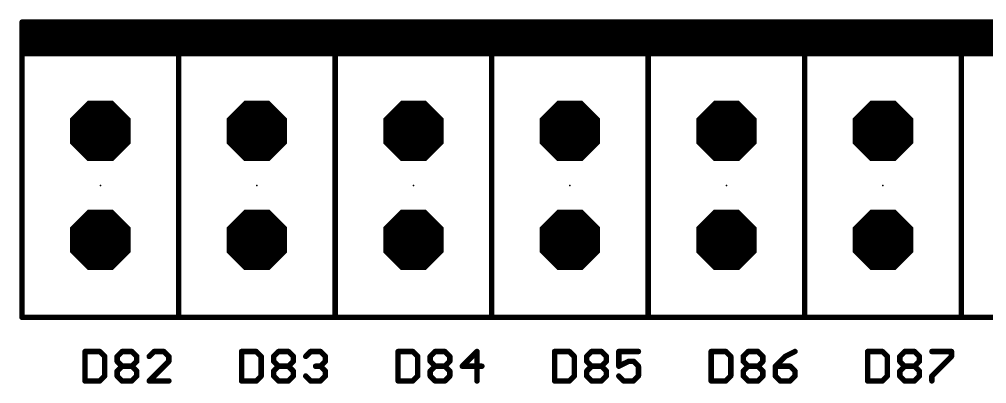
# Model space of a CAD drawing. Extents: x 0 to 426, y 0 to 160.
# Drawn here: x 175.66 to 198.22, y 64.38 to 72.87 of the extents above; entities that cross this region are included whole.
import ezdxf

# ---------------------------------------------------------------- set-up
doc = ezdxf.new("R2010")
doc.units = 0
doc.header["$MEASUREMENT"] = 0
doc.layers.get('0').update_dxf_attribs({"linetype": 'CONTINUOUS'})
for name, color, linetype in [('17', 82, 'CONTINUOUS'), ('21', 253, 'CONTINUOUS'), ('23', 7, 'CONTINUOUS'), ('25', 253, 'CONTINUOUS')]:
    doc.layers.add(name, color=color, linetype=linetype)

# ---------------------------------------------------------------- blocks, each defined once
blk = doc.blocks.new('OCTAGONP')
at = {"const_width": 0.5}
blk.add_lwpolyline([(-0.25, -0.1036), (-0.25, 0.1036), (-0.1036, 0.25), (0.1036, 0.25), (0.25, 0.1036), (0.25, -0.1036), (0.1036, -0.25), (-0.1036, -0.25), (-0.25, -0.1036), (-0.25, 0.1036)], dxfattribs=at)

msp = doc.modelspace()

# ---------------------------------------------------------------- linework, layer by layer
at = {"layer": '21', "const_width": 0.0635}
for points in [[(175.725, 72.8418, 1), (175.725, 72.7782)], [(175.725, 72.8418, 1), (175.725, 72.7782)], [(175.7567, 72.81, 1), (175.6933, 72.81)], [(179.375, 72.8418, 1), (179.375, 72.7782)], [(179.375, 72.8418, 1), (179.375, 72.7782)], [(179.4067, 72.81, 1), (179.3433, 72.81)], [(179.4067, 72.81, 1), (179.3433, 72.81)], [(179.375, 72.7782, 1), (179.375, 72.8418)], [(179.375, 72.7782, 1), (179.375, 72.8418)], [(183.025, 72.8418, 1), (183.025, 72.7782)], [(183.025, 72.8418, 1), (183.025, 72.7782)], [(183.0567, 72.81, 1), (182.9933, 72.81)], [(183.0567, 72.81, 1), (182.9933, 72.81)], [(183.025, 72.7782, 1), (183.025, 72.8418)], [(183.025, 72.7782, 1), (183.025, 72.8418)], [(186.675, 72.8418, 1), (186.675, 72.7782)], [(186.675, 72.8418, 1), (186.675, 72.7782)], [(186.7067, 72.81, 1), (186.6433, 72.81)], [(186.7067, 72.81, 1), (186.6433, 72.81)], [(186.675, 72.7782, 1), (186.675, 72.8418)], [(186.675, 72.7782, 1), (186.675, 72.8418)], [(190.325, 72.8418, 1), (190.325, 72.7782)], [(190.325, 72.8418, 1), (190.325, 72.7782)], [(190.3568, 72.81, 1), (190.2933, 72.81)], [(190.3568, 72.81, 1), (190.2933, 72.81)], [(190.325, 72.7782, 1), (190.325, 72.8418)], [(190.325, 72.7782, 1), (190.325, 72.8418)], [(193.975, 72.8418, 1), (193.975, 72.7782)], [(193.975, 72.8418, 1), (193.975, 72.7782)], [(194.0068, 72.81, 1), (193.9433, 72.81)], [(194.0068, 72.81, 1), (193.9433, 72.81)], [(193.975, 72.7782, 1), (193.975, 72.8418)], [(193.975, 72.7782, 1), (193.975, 72.8418)], [(197.625, 72.8418, 1), (197.625, 72.7782)], [(197.625, 72.8418, 1), (197.625, 72.7782)], [(197.6567, 72.81, 1), (197.5933, 72.81)], [(197.6567, 72.81, 1), (197.5933, 72.81)], [(197.625, 72.7782, 1), (197.625, 72.8418)], [(197.625, 72.7782, 1), (197.625, 72.8418)], [(175.725, 72.7148, 1), (175.725, 72.6513)], [(179.375, 72.7148, 1), (179.375, 72.6513)], [(179.375, 72.6513, 1), (179.375, 72.7148)], [(183.025, 72.7148, 1), (183.025, 72.6513)], [(183.025, 72.6513, 1), (183.025, 72.7148)], [(186.675, 72.7148, 1), (186.675, 72.6513)], [(186.675, 72.6513, 1), (186.675, 72.7148)], [(190.325, 72.7148, 1), (190.325, 72.6513)], [(190.325, 72.6513, 1), (190.325, 72.7148)], [(193.975, 72.7148, 1), (193.975, 72.6513)], [(193.975, 72.6513, 1), (193.975, 72.7148)], [(197.625, 72.7148, 1), (197.625, 72.6513)], [(197.625, 72.6513, 1), (197.625, 72.7148)], [(175.725, 72.4608, 1), (175.725, 72.3972)], [(175.725, 72.5877, 1), (175.725, 72.5242)], [(179.375, 72.4608, 1), (179.375, 72.3972)], [(179.375, 72.5877, 1), (179.375, 72.5242)], [(179.375, 72.5242, 1), (179.375, 72.5877)], [(179.375, 72.3972, 1), (179.375, 72.4608)], [(183.025, 72.5877, 1), (183.025, 72.5242)], [(183.025, 72.4608, 1), (183.025, 72.3972)], [(183.025, 72.5242, 1), (183.025, 72.5877)], [(183.025, 72.3972, 1), (183.025, 72.4608)], [(186.675, 72.5877, 1), (186.675, 72.5242)], [(186.675, 72.4608, 1), (186.675, 72.3972)], [(186.675, 72.5242, 1), (186.675, 72.5877)], [(186.675, 72.3972, 1), (186.675, 72.4608)], [(190.325, 72.4608, 1), (190.325, 72.3972)], [(190.325, 72.5877, 1), (190.325, 72.5242)], [(190.325, 72.5242, 1), (190.325, 72.5877)], [(190.325, 72.3972, 1), (190.325, 72.4608)], [(193.975, 72.4608, 1), (193.975, 72.3972)], [(193.975, 72.5877, 1), (193.975, 72.5242)], [(193.975, 72.5242, 1), (193.975, 72.5877)], [(193.975, 72.3972, 1), (193.975, 72.4608)], [(197.625, 72.4608, 1), (197.625, 72.3972)], [(197.625, 72.5877, 1), (197.625, 72.5242)], [(197.625, 72.5242, 1), (197.625, 72.5877)], [(197.625, 72.3972, 1), (197.625, 72.4608)], [(175.725, 72.3338, 1), (175.725, 72.2703)], [(175.725, 72.2067, 1), (175.725, 72.1432)], [(179.375, 72.3338, 1), (179.375, 72.2703)], [(179.375, 72.2067, 1), (179.375, 72.1432)], [(179.375, 72.2703, 1), (179.375, 72.3338)], [(179.375, 72.1432, 1), (179.375, 72.2067)], [(183.025, 72.3338, 1), (183.025, 72.2703)], [(183.025, 72.2067, 1), (183.025, 72.1432)], [(183.025, 72.2703, 1), (183.025, 72.3338)], [(183.025, 72.1432, 1), (183.025, 72.2067)], [(186.675, 72.3338, 1), (186.675, 72.2703)], [(186.675, 72.2067, 1), (186.675, 72.1432)], [(186.675, 72.2703, 1), (186.675, 72.3338)], [(186.675, 72.1432, 1), (186.675, 72.2067)], [(190.325, 72.3338, 1), (190.325, 72.2703)], [(190.325, 72.2067, 1), (190.325, 72.1432)], [(190.325, 72.2703, 1), (190.325, 72.3338)], [(190.325, 72.1432, 1), (190.325, 72.2067)], [(193.975, 72.3338, 1), (193.975, 72.2703)], [(193.975, 72.2067, 1), (193.975, 72.1432)], [(193.975, 72.2703, 1), (193.975, 72.3338)], [(193.975, 72.1432, 1), (193.975, 72.2067)], [(197.625, 72.3338, 1), (197.625, 72.2703)], [(197.625, 72.2067, 1), (197.625, 72.1432)], [(197.625, 72.2703, 1), (197.625, 72.3338)], [(197.625, 72.1432, 1), (197.625, 72.2067)], [(175.725, 72.1068, 1), (175.725, 72.0433)], [(175.725, 72.1068, 1), (175.725, 72.0433)], [(175.7567, 72.075, 1), (175.6933, 72.075)], [(175.6933, 72.075, 1), (175.7567, 72.075)], [(179.375, 72.1068, 1), (179.375, 72.0433)], [(179.375, 72.1068, 1), (179.375, 72.0433)], [(179.4067, 72.075, 1), (179.3433, 72.075)], [(179.4067, 72.075, 1), (179.3433, 72.075)], [(179.3433, 72.075, 1), (179.4067, 72.075)], [(179.3433, 72.075, 1), (179.4067, 72.075)], [(179.375, 72.0433, 1), (179.375, 72.1068)], [(179.375, 72.0433, 1), (179.375, 72.1068)], [(183.025, 72.1068, 1), (183.025, 72.0433)], [(183.025, 72.1068, 1), (183.025, 72.0433)], [(183.0567, 72.075, 1), (182.9933, 72.075)], [(183.0567, 72.075, 1), (182.9933, 72.075)], [(182.9933, 72.075, 1), (183.0567, 72.075)], [(182.9933, 72.075, 1), (183.0567, 72.075)], [(183.025, 72.0433, 1), (183.025, 72.1068)], [(183.025, 72.0433, 1), (183.025, 72.1068)], [(186.675, 72.1068, 1), (186.675, 72.0433)], [(186.675, 72.1068, 1), (186.675, 72.0433)], [(186.7067, 72.075, 1), (186.6433, 72.075)], [(186.7067, 72.075, 1), (186.6433, 72.075)], [(186.6433, 72.075, 1), (186.7067, 72.075)], [(186.6433, 72.075, 1), (186.7067, 72.075)], [(186.675, 72.0433, 1), (186.675, 72.1068)], [(186.675, 72.0433, 1), (186.675, 72.1068)], [(190.325, 72.1068, 1), (190.325, 72.0433)], [(190.325, 72.1068, 1), (190.325, 72.0433)], [(190.3568, 72.075, 1), (190.2933, 72.075)], [(190.3568, 72.075, 1), (190.2933, 72.075)], [(190.2933, 72.075, 1), (190.3568, 72.075)], [(190.2933, 72.075, 1), (190.3568, 72.075)], [(190.325, 72.0433, 1), (190.325, 72.1068)], [(190.325, 72.0433, 1), (190.325, 72.1068)], [(193.975, 72.1068, 1), (193.975, 72.0433)], [(193.975, 72.1068, 1), (193.975, 72.0433)], [(194.0068, 72.075, 1), (193.9433, 72.075)], [(194.0068, 72.075, 1), (193.9433, 72.075)], [(193.9433, 72.075, 1), (194.0068, 72.075)], [(193.9433, 72.075, 1), (194.0068, 72.075)], [(193.975, 72.0433, 1), (193.975, 72.1068)], [(193.975, 72.0433, 1), (193.975, 72.1068)], [(197.625, 72.1068, 1), (197.625, 72.0433)], [(197.625, 72.1068, 1), (197.625, 72.0433)], [(197.6567, 72.075, 1), (197.5933, 72.075)], [(197.6567, 72.075, 1), (197.5933, 72.075)], [(197.5933, 72.075, 1), (197.6567, 72.075)], [(197.5933, 72.075, 1), (197.6567, 72.075)], [(197.625, 72.0433, 1), (197.625, 72.1068)], [(197.625, 72.0433, 1), (197.625, 72.1068)], [(175.725, 65.9567, 1), (175.725, 65.8932)], [(175.6933, 65.925, 1), (175.7567, 65.925)], [(179.375, 65.9567, 1), (179.375, 65.8932)], [(179.3433, 65.925, 1), (179.4067, 65.925)], [(179.3433, 65.925, 1), (179.4067, 65.925)], [(179.375, 65.8932, 1), (179.375, 65.9567)], [(183.025, 65.9567, 1), (183.025, 65.8932)], [(182.9933, 65.925, 1), (183.0567, 65.925)], [(182.9933, 65.925, 1), (183.0567, 65.925)], [(183.025, 65.8932, 1), (183.025, 65.9567)], [(186.675, 65.9567, 1), (186.675, 65.8932)], [(186.6433, 65.925, 1), (186.7067, 65.925)], [(186.6433, 65.925, 1), (186.7067, 65.925)], [(186.675, 65.8932, 1), (186.675, 65.9567)], [(190.325, 65.9567, 1), (190.325, 65.8932)], [(190.2933, 65.925, 1), (190.3568, 65.925)], [(190.2933, 65.925, 1), (190.3568, 65.925)], [(190.325, 65.8932, 1), (190.325, 65.9567)], [(193.975, 65.9567, 1), (193.975, 65.8932)], [(193.9433, 65.925, 1), (194.0068, 65.925)], [(193.9433, 65.925, 1), (194.0068, 65.925)], [(193.975, 65.8932, 1), (193.975, 65.9567)], [(197.625, 65.9567, 1), (197.625, 65.8932)], [(197.5933, 65.925, 1), (197.6567, 65.925)], [(197.5933, 65.925, 1), (197.6567, 65.925)], [(197.625, 65.8932, 1), (197.625, 65.9567)]]:
    msp.add_lwpolyline(points, format="xyb", dxfattribs=at)
at = {"layer": '21', "const_width": 0.127}
for points in [[(179.375, 72.81), (175.725, 72.81)], [(175.725, 72.81), (175.725, 72.075)], [(179.375, 72.81), (175.725, 72.81)], [(179.375, 72.075), (179.375, 72.81)], [(183.025, 72.81), (179.375, 72.81)], [(179.375, 72.81), (179.375, 72.075)], [(183.025, 72.81), (179.375, 72.81)], [(183.025, 72.075), (183.025, 72.81)], [(186.675, 72.81), (183.025, 72.81)], [(183.025, 72.81), (183.025, 72.075)], [(186.675, 72.81), (183.025, 72.81)], [(186.675, 72.075), (186.675, 72.81)], [(190.325, 72.81), (186.675, 72.81)], [(186.675, 72.81), (186.675, 72.075)], [(190.325, 72.81), (186.675, 72.81)], [(190.325, 72.075), (190.325, 72.81)], [(193.975, 72.81), (190.325, 72.81)], [(190.325, 72.81), (190.325, 72.075)], [(193.975, 72.81), (190.325, 72.81)], [(193.975, 72.075), (193.975, 72.81)], [(197.625, 72.81), (193.975, 72.81)], [(193.975, 72.81), (193.975, 72.075)], [(197.625, 72.81), (193.975, 72.81)], [(197.625, 72.075), (197.625, 72.81)], [(201.275, 72.81), (197.625, 72.81)], [(197.625, 72.81), (197.625, 72.075)], [(201.275, 72.81), (197.625, 72.81)], [(179.375, 72.683), (175.725, 72.683)], [(183.025, 72.683), (179.375, 72.683)], [(186.675, 72.683), (183.025, 72.683)], [(190.325, 72.683), (186.675, 72.683)], [(193.975, 72.683), (190.325, 72.683)], [(197.625, 72.683), (193.975, 72.683)], [(201.275, 72.683), (197.625, 72.683)], [(179.375, 72.556), (175.725, 72.556)], [(179.375, 72.429), (175.725, 72.429)], [(183.025, 72.556), (179.375, 72.556)], [(183.025, 72.429), (179.375, 72.429)], [(186.675, 72.556), (183.025, 72.556)], [(186.675, 72.429), (183.025, 72.429)], [(190.325, 72.556), (186.675, 72.556)], [(190.325, 72.429), (186.675, 72.429)], [(193.975, 72.556), (190.325, 72.556)], [(193.975, 72.429), (190.325, 72.429)], [(197.625, 72.556), (193.975, 72.556)], [(197.625, 72.429), (193.975, 72.429)], [(201.275, 72.556), (197.625, 72.556)], [(201.275, 72.429), (197.625, 72.429)], [(179.375, 72.302), (175.725, 72.302)], [(179.375, 72.175), (175.725, 72.175)], [(183.025, 72.302), (179.375, 72.302)], [(183.025, 72.175), (179.375, 72.175)], [(186.675, 72.302), (183.025, 72.302)], [(186.675, 72.175), (183.025, 72.175)], [(190.325, 72.302), (186.675, 72.302)], [(190.325, 72.175), (186.675, 72.175)], [(193.975, 72.302), (190.325, 72.302)], [(193.975, 72.175), (190.325, 72.175)], [(197.625, 72.302), (193.975, 72.302)], [(197.625, 72.175), (193.975, 72.175)], [(201.275, 72.302), (197.625, 72.302)], [(201.275, 72.175), (197.625, 72.175)], [(175.725, 72.075), (179.375, 72.075)], [(175.725, 65.925), (175.725, 72.075)], [(175.725, 72.075), (179.375, 72.075)], [(179.375, 72.075), (179.375, 65.925)], [(179.375, 72.075), (183.025, 72.075)], [(179.375, 65.925), (179.375, 72.075)], [(179.375, 72.075), (183.025, 72.075)], [(183.025, 72.075), (183.025, 65.925)], [(183.025, 72.075), (186.675, 72.075)], [(183.025, 65.925), (183.025, 72.075)], [(183.025, 72.075), (186.675, 72.075)], [(186.675, 72.075), (186.675, 65.925)], [(186.675, 72.075), (190.325, 72.075)], [(186.675, 65.925), (186.675, 72.075)], [(186.675, 72.075), (190.325, 72.075)], [(190.325, 72.075), (190.325, 65.925)], [(190.325, 72.075), (193.975, 72.075)], [(190.325, 65.925), (190.325, 72.075)], [(190.325, 72.075), (193.975, 72.075)], [(193.975, 72.075), (193.975, 65.925)], [(193.975, 72.075), (197.625, 72.075)], [(193.975, 65.925), (193.975, 72.075)], [(193.975, 72.075), (197.625, 72.075)], [(197.625, 72.075), (197.625, 65.925)], [(197.625, 72.075), (201.275, 72.075)], [(197.625, 65.925), (197.625, 72.075)], [(197.625, 72.075), (201.275, 72.075)], [(179.375, 65.925), (175.725, 65.925)], [(183.025, 65.925), (179.375, 65.925)], [(186.675, 65.925), (183.025, 65.925)], [(190.325, 65.925), (186.675, 65.925)], [(193.975, 65.925), (190.325, 65.925)], [(197.625, 65.925), (193.975, 65.925)], [(201.275, 65.925), (197.625, 65.925)]]:
    msp.add_lwpolyline(points, dxfattribs=at)
at = {"layer": '23'}
for p in [(177.55, 69), (181.2, 69), (184.85, 69), (188.5, 69), (192.15, 69), (195.8, 69)]:
    msp.add_point(p, dxfattribs=at)
at = {"layer": '25', "const_width": 0.127}
for points in [[(177.1933, 65.1271), (177.1933, 64.4407)], [(177.5364, 65.1271), (177.1933, 65.1271)], [(177.6508, 65.0127), (177.5364, 65.1271)], [(177.9417, 65.0127), (178.0561, 65.1271)], [(178.0561, 65.1271), (178.2849, 65.1271)], [(178.2849, 65.1271), (178.3993, 65.0127)], [(178.8045, 65.1271), (178.6901, 65.0127)], [(179.0333, 65.1271), (178.8045, 65.1271)], [(179.1477, 65.0127), (179.0333, 65.1271)], [(180.8433, 65.1271), (180.8433, 64.4407)], [(181.1864, 65.1271), (180.8433, 65.1271)], [(181.3008, 65.0127), (181.1864, 65.1271)], [(181.5917, 65.0127), (181.7061, 65.1271)], [(181.7061, 65.1271), (181.9349, 65.1271)], [(181.9349, 65.1271), (182.0493, 65.0127)], [(182.3401, 65.0127), (182.4545, 65.1271)], [(182.4545, 65.1271), (182.6833, 65.1271)], [(182.6833, 65.1271), (182.7977, 65.0127)], [(184.4933, 65.1271), (184.4933, 64.4407)], [(184.8364, 65.1271), (184.4933, 65.1271)], [(184.9508, 65.0127), (184.8364, 65.1271)], [(185.2417, 65.0127), (185.3561, 65.1271)], [(185.3561, 65.1271), (185.5849, 65.1271)], [(185.5849, 65.1271), (185.6993, 65.0127)], [(186.3333, 65.1271), (185.9901, 64.7839)], [(186.3333, 64.4407), (186.3333, 65.1271)], [(188.1433, 65.1271), (188.1433, 64.4407)], [(188.4864, 65.1271), (188.1433, 65.1271)], [(188.6008, 65.0127), (188.4864, 65.1271)], [(188.8917, 65.0127), (189.0061, 65.1271)], [(189.0061, 65.1271), (189.2349, 65.1271)], [(189.2349, 65.1271), (189.3493, 65.0127)], [(190.0977, 65.1271), (189.6401, 65.1271)], [(189.6401, 65.1271), (189.6401, 64.7839)], [(191.7933, 65.1271), (191.7933, 64.4407)], [(192.1364, 65.1271), (191.7933, 65.1271)], [(192.2508, 65.0127), (192.1364, 65.1271)], [(192.5417, 65.0127), (192.6561, 65.1271)], [(192.6561, 65.1271), (192.8849, 65.1271)], [(192.8849, 65.1271), (192.9993, 65.0127)], [(193.7477, 65.1271), (193.5189, 65.0127)], [(195.4433, 65.1271), (195.4433, 64.4407)], [(195.7864, 65.1271), (195.4433, 65.1271)], [(195.9008, 65.0127), (195.7864, 65.1271)], [(196.1917, 65.0127), (196.3061, 65.1271)], [(196.3061, 65.1271), (196.5349, 65.1271)], [(196.5349, 65.1271), (196.6493, 65.0127)], [(196.9401, 65.1271), (197.3977, 65.1271)], [(197.3977, 65.1271), (197.3977, 65.0127)], [(177.6508, 64.5551), (177.6508, 65.0127)], [(177.9417, 64.8983), (177.9417, 65.0127)], [(178.0561, 64.7839), (177.9417, 64.8983)], [(178.3993, 64.8983), (178.2849, 64.7839)], [(178.3993, 65.0127), (178.3993, 64.8983)], [(178.6901, 64.4407), (179.1477, 64.8983)], [(179.1477, 64.8983), (179.1477, 65.0127)], [(181.3008, 64.5551), (181.3008, 65.0127)], [(181.5917, 64.8983), (181.5917, 65.0127)], [(181.7061, 64.7839), (181.5917, 64.8983)], [(182.0493, 64.8983), (181.9349, 64.7839)], [(182.0493, 65.0127), (182.0493, 64.8983)], [(182.7977, 64.8983), (182.6833, 64.7839)], [(182.7977, 65.0127), (182.7977, 64.8983)], [(184.9508, 64.5551), (184.9508, 65.0127)], [(185.2417, 64.8983), (185.2417, 65.0127)], [(185.3561, 64.7839), (185.2417, 64.8983)], [(185.6993, 64.8983), (185.5849, 64.7839)], [(185.6993, 65.0127), (185.6993, 64.8983)], [(188.6008, 64.5551), (188.6008, 65.0127)], [(188.8917, 64.8983), (188.8917, 65.0127)], [(189.0061, 64.7839), (188.8917, 64.8983)], [(189.3493, 64.8983), (189.2349, 64.7839)], [(189.3493, 65.0127), (189.3493, 64.8983)], [(189.6401, 64.7839), (189.8689, 64.8983)], [(189.8689, 64.8983), (189.9833, 64.8983)], [(189.9833, 64.8983), (190.0977, 64.7839)], [(192.2508, 64.5551), (192.2508, 65.0127)], [(192.5417, 64.8983), (192.5417, 65.0127)], [(192.6561, 64.7839), (192.5417, 64.8983)], [(192.9993, 64.8983), (192.8849, 64.7839)], [(192.9993, 65.0127), (192.9993, 64.8983)], [(193.5189, 65.0127), (193.2901, 64.7839)], [(195.9008, 64.5551), (195.9008, 65.0127)], [(196.1917, 64.8983), (196.1917, 65.0127)], [(196.3061, 64.7839), (196.1917, 64.8983)], [(196.6493, 64.8983), (196.5349, 64.7839)], [(196.6493, 65.0127), (196.6493, 64.8983)], [(197.3977, 65.0127), (196.9401, 64.5551)], [(177.9417, 64.6695), (178.0561, 64.7839)], [(178.0561, 64.7839), (178.2849, 64.7839)], [(178.2849, 64.7839), (178.3993, 64.6695)], [(181.5917, 64.6695), (181.7061, 64.7839)], [(181.7061, 64.7839), (181.9349, 64.7839)], [(181.9349, 64.7839), (182.0493, 64.6695)], [(182.6833, 64.7839), (182.5689, 64.7839)], [(182.6833, 64.7839), (182.7977, 64.6695)], [(185.2417, 64.6695), (185.3561, 64.7839)], [(185.3561, 64.7839), (185.5849, 64.7839)], [(185.5849, 64.7839), (185.6993, 64.6695)], [(185.9901, 64.7839), (186.4477, 64.7839)], [(188.8917, 64.6695), (189.0061, 64.7839)], [(189.0061, 64.7839), (189.2349, 64.7839)], [(189.2349, 64.7839), (189.3493, 64.6695)], [(190.0977, 64.7839), (190.0977, 64.5551)], [(192.5417, 64.6695), (192.6561, 64.7839)], [(192.6561, 64.7839), (192.8849, 64.7839)], [(192.8849, 64.7839), (192.9993, 64.6695)], [(193.2901, 64.7839), (193.2901, 64.5551)], [(193.6333, 64.7839), (193.2901, 64.7839)], [(193.7477, 64.6695), (193.6333, 64.7839)], [(196.1917, 64.6695), (196.3061, 64.7839)], [(196.3061, 64.7839), (196.5349, 64.7839)], [(196.5349, 64.7839), (196.6493, 64.6695)], [(177.5364, 64.4407), (177.6508, 64.5551)], [(177.9417, 64.5551), (177.9417, 64.6695)], [(178.0561, 64.4407), (177.9417, 64.5551)], [(178.3993, 64.5551), (178.2849, 64.4407)], [(178.3993, 64.6695), (178.3993, 64.5551)], [(181.1864, 64.4407), (181.3008, 64.5551)], [(181.5917, 64.5551), (181.5917, 64.6695)], [(181.7061, 64.4407), (181.5917, 64.5551)], [(182.0493, 64.5551), (181.9349, 64.4407)], [(182.0493, 64.6695), (182.0493, 64.5551)], [(182.4545, 64.4407), (182.3401, 64.5551)], [(182.7977, 64.5551), (182.6833, 64.4407)], [(182.7977, 64.6695), (182.7977, 64.5551)], [(184.8364, 64.4407), (184.9508, 64.5551)], [(185.2417, 64.5551), (185.2417, 64.6695)], [(185.3561, 64.4407), (185.2417, 64.5551)], [(185.6993, 64.5551), (185.5849, 64.4407)], [(185.6993, 64.6695), (185.6993, 64.5551)], [(188.4864, 64.4407), (188.6008, 64.5551)], [(188.8917, 64.5551), (188.8917, 64.6695)], [(189.0061, 64.4407), (188.8917, 64.5551)], [(189.3493, 64.5551), (189.2349, 64.4407)], [(189.3493, 64.6695), (189.3493, 64.5551)], [(189.7545, 64.4407), (189.6401, 64.5551)], [(190.0977, 64.5551), (189.9833, 64.4407)], [(192.1364, 64.4407), (192.2508, 64.5551)], [(192.5417, 64.5551), (192.5417, 64.6695)], [(192.6561, 64.4407), (192.5417, 64.5551)], [(192.9993, 64.5551), (192.8849, 64.4407)], [(192.9993, 64.6695), (192.9993, 64.5551)], [(193.2901, 64.5551), (193.4045, 64.4407)], [(193.6333, 64.4407), (193.7477, 64.5551)], [(193.7477, 64.5551), (193.7477, 64.6695)], [(195.7864, 64.4407), (195.9008, 64.5551)], [(196.1917, 64.5551), (196.1917, 64.6695)], [(196.3061, 64.4407), (196.1917, 64.5551)], [(196.6493, 64.5551), (196.5349, 64.4407)], [(196.6493, 64.6695), (196.6493, 64.5551)], [(196.9401, 64.5551), (196.9401, 64.4407)], [(177.1933, 64.4407), (177.5364, 64.4407)], [(178.2849, 64.4407), (178.0561, 64.4407)], [(179.1477, 64.4407), (178.6901, 64.4407)], [(180.8433, 64.4407), (181.1864, 64.4407)], [(181.9349, 64.4407), (181.7061, 64.4407)], [(182.6833, 64.4407), (182.4545, 64.4407)], [(184.4933, 64.4407), (184.8364, 64.4407)], [(185.5849, 64.4407), (185.3561, 64.4407)], [(188.1433, 64.4407), (188.4864, 64.4407)], [(189.2349, 64.4407), (189.0061, 64.4407)], [(189.9833, 64.4407), (189.7545, 64.4407)], [(191.7933, 64.4407), (192.1364, 64.4407)], [(192.8849, 64.4407), (192.6561, 64.4407)], [(193.4045, 64.4407), (193.6333, 64.4407)], [(195.4433, 64.4407), (195.7864, 64.4407)], [(196.5349, 64.4407), (196.3061, 64.4407)]]:
    msp.add_lwpolyline(points, dxfattribs=at)
at = {"layer": '25', "const_width": 0.0635}
for points in [[(177.225, 65.1271, 1), (177.1615, 65.1271)], [(177.1933, 65.1588, 1), (177.1933, 65.0953)], [(177.5589, 65.1495, 1), (177.514, 65.1046)], [(177.5364, 65.0953, 1), (177.5364, 65.1588)], [(178.0561, 65.1588, 1), (178.0561, 65.0953)], [(178.0785, 65.1046, 1), (178.0336, 65.1495)], [(178.3073, 65.1495, 1), (178.2624, 65.1046)], [(178.2849, 65.0953, 1), (178.2849, 65.1588)], [(178.8045, 65.1588, 1), (178.8045, 65.0953)], [(178.8269, 65.1046, 1), (178.782, 65.1495)], [(179.0557, 65.1495, 1), (179.0108, 65.1046)], [(179.0333, 65.0953, 1), (179.0333, 65.1588)], [(180.875, 65.1271, 1), (180.8115, 65.1271)], [(180.8433, 65.1588, 1), (180.8433, 65.0953)], [(181.2089, 65.1495, 1), (181.164, 65.1046)], [(181.1864, 65.0953, 1), (181.1864, 65.1588)], [(181.7061, 65.1588, 1), (181.7061, 65.0953)], [(181.7285, 65.1046, 1), (181.6836, 65.1495)], [(181.9573, 65.1495, 1), (181.9124, 65.1046)], [(181.9349, 65.0953, 1), (181.9349, 65.1588)], [(182.4545, 65.1588, 1), (182.4545, 65.0953)], [(182.4769, 65.1046, 1), (182.432, 65.1495)], [(182.7057, 65.1495, 1), (182.6608, 65.1046)], [(182.6833, 65.0953, 1), (182.6833, 65.1588)], [(184.525, 65.1271, 1), (184.4615, 65.1271)], [(184.4933, 65.1588, 1), (184.4933, 65.0953)], [(184.8589, 65.1495, 1), (184.814, 65.1046)], [(184.8364, 65.0953, 1), (184.8364, 65.1588)], [(185.3561, 65.1588, 1), (185.3561, 65.0953)], [(185.3785, 65.1046, 1), (185.3336, 65.1495)], [(185.6073, 65.1495, 1), (185.5624, 65.1046)], [(185.5849, 65.0953, 1), (185.5849, 65.1588)], [(186.365, 65.1271, 1), (186.3015, 65.1271)], [(186.3557, 65.1046, 1), (186.3108, 65.1495)], [(188.175, 65.1271, 1), (188.1115, 65.1271)], [(188.1433, 65.1588, 1), (188.1433, 65.0953)], [(188.5089, 65.1495, 1), (188.464, 65.1046)], [(188.4864, 65.0953, 1), (188.4864, 65.1588)], [(189.0061, 65.1588, 1), (189.0061, 65.0953)], [(189.0285, 65.1046, 1), (188.9836, 65.1495)], [(189.2573, 65.1495, 1), (189.2124, 65.1046)], [(189.2349, 65.0953, 1), (189.2349, 65.1588)], [(189.6401, 65.1588, 1), (189.6401, 65.0953)], [(189.6718, 65.1271, 1), (189.6083, 65.1271)], [(190.0977, 65.0953, 1), (190.0977, 65.1588)], [(191.825, 65.1271, 1), (191.7615, 65.1271)], [(191.7933, 65.1588, 1), (191.7933, 65.0953)], [(192.1589, 65.1495, 1), (192.114, 65.1046)], [(192.1364, 65.0953, 1), (192.1364, 65.1588)], [(192.6561, 65.1588, 1), (192.6561, 65.0953)], [(192.6785, 65.1046, 1), (192.6336, 65.1495)], [(192.9073, 65.1495, 1), (192.8624, 65.1046)], [(192.8849, 65.0953, 1), (192.8849, 65.1588)], [(193.7619, 65.0987, 1), (193.7335, 65.1555)], [(195.475, 65.1271, 1), (195.4115, 65.1271)], [(195.4433, 65.1588, 1), (195.4433, 65.0953)], [(195.8089, 65.1495, 1), (195.764, 65.1046)], [(195.7864, 65.0953, 1), (195.7864, 65.1588)], [(196.3061, 65.1588, 1), (196.3061, 65.0953)], [(196.3285, 65.1046, 1), (196.2836, 65.1495)], [(196.5573, 65.1495, 1), (196.5124, 65.1046)], [(196.5349, 65.0953, 1), (196.5349, 65.1588)], [(196.9401, 65.1588, 1), (196.9401, 65.0953)], [(197.4294, 65.1271, 1), (197.3659, 65.1271)], [(197.3977, 65.0953, 1), (197.3977, 65.1588)], [(177.6826, 65.0127, 1), (177.6191, 65.0127)], [(177.6284, 64.9902, 1), (177.6733, 65.0351)], [(177.9734, 65.0127, 1), (177.9099, 65.0127)], [(177.9192, 65.0351, 1), (177.9641, 64.9902)], [(177.9641, 64.9207, 1), (177.9192, 64.8758)], [(178.431, 65.0127, 1), (178.3675, 65.0127)], [(178.3768, 64.9902, 1), (178.4217, 65.0351)], [(178.4217, 64.8758, 1), (178.3768, 64.9207)], [(178.6676, 65.0351, 1), (178.7125, 64.9902)], [(179.1794, 65.0127, 1), (179.1159, 65.0127)], [(179.1252, 64.9902, 1), (179.1701, 65.0351)], [(179.1701, 64.8758, 1), (179.1252, 64.9207)], [(181.3326, 65.0127, 1), (181.2691, 65.0127)], [(181.2784, 64.9902, 1), (181.3233, 65.0351)], [(181.6234, 65.0127, 1), (181.5599, 65.0127)], [(181.5692, 65.0351, 1), (181.6141, 64.9902)], [(181.6141, 64.9207, 1), (181.5692, 64.8758)], [(182.081, 65.0127, 1), (182.0175, 65.0127)], [(182.0268, 64.9902, 1), (182.0717, 65.0351)], [(182.0717, 64.8758, 1), (182.0268, 64.9207)], [(182.3176, 65.0351, 1), (182.3625, 64.9902)], [(182.8294, 65.0127, 1), (182.7659, 65.0127)], [(182.7752, 64.9902, 1), (182.8201, 65.0351)], [(182.8201, 64.8758, 1), (182.7752, 64.9207)], [(184.9826, 65.0127, 1), (184.9191, 65.0127)], [(184.9284, 64.9902, 1), (184.9733, 65.0351)], [(185.2734, 65.0127, 1), (185.2099, 65.0127)], [(185.2192, 65.0351, 1), (185.2641, 64.9902)], [(185.2641, 64.9207, 1), (185.2192, 64.8758)], [(185.731, 65.0127, 1), (185.6675, 65.0127)], [(185.6768, 64.9902, 1), (185.7217, 65.0351)], [(185.7217, 64.8758, 1), (185.6768, 64.9207)], [(188.6326, 65.0127, 1), (188.5691, 65.0127)], [(188.5784, 64.9902, 1), (188.6233, 65.0351)], [(188.9234, 65.0127, 1), (188.8599, 65.0127)], [(188.8692, 65.0351, 1), (188.9141, 64.9902)], [(188.9141, 64.9207, 1), (188.8692, 64.8758)], [(189.381, 65.0127, 1), (189.3175, 65.0127)], [(189.3268, 64.9902, 1), (189.3717, 65.0351)], [(189.3717, 64.8758, 1), (189.3268, 64.9207)], [(189.8689, 64.93, 1), (189.8689, 64.8665)], [(189.8831, 64.8699, 1), (189.8547, 64.9267)], [(190.0057, 64.9207, 1), (189.9608, 64.8758)], [(189.9833, 64.8665, 1), (189.9833, 64.93)], [(192.2826, 65.0127, 1), (192.2191, 65.0127)], [(192.2284, 64.9902, 1), (192.2733, 65.0351)], [(192.5734, 65.0127, 1), (192.5099, 65.0127)], [(192.5192, 65.0351, 1), (192.5641, 64.9902)], [(192.5641, 64.9207, 1), (192.5192, 64.8758)], [(193.031, 65.0127, 1), (192.9675, 65.0127)], [(192.9768, 64.9902, 1), (193.0217, 65.0351)], [(193.0217, 64.8758, 1), (192.9768, 64.9207)], [(193.5047, 65.0411, 1), (193.5331, 64.9843)], [(193.5413, 64.9902, 1), (193.4964, 65.0351)], [(195.9326, 65.0127, 1), (195.8691, 65.0127)], [(195.8784, 64.9902, 1), (195.9233, 65.0351)], [(196.2234, 65.0127, 1), (196.1599, 65.0127)], [(196.1692, 65.0351, 1), (196.2141, 64.9902)], [(196.2141, 64.9207, 1), (196.1692, 64.8758)], [(196.681, 65.0127, 1), (196.6175, 65.0127)], [(196.6268, 64.9902, 1), (196.6717, 65.0351)], [(196.6717, 64.8758, 1), (196.6268, 64.9207)], [(197.3659, 65.0127, 1), (197.4294, 65.0127)], [(197.4201, 64.9902, 1), (197.3752, 65.0351)], [(177.9099, 64.8983, 1), (177.9734, 64.8983)], [(178.0561, 64.8156, 1), (178.0561, 64.7521)], [(178.0785, 64.7614, 1), (178.0336, 64.8063)], [(178.0336, 64.7614, 1), (178.0785, 64.8063)], [(178.3073, 64.8063, 1), (178.2624, 64.7614)], [(178.2624, 64.8063, 1), (178.3073, 64.7614)], [(178.2849, 64.7521, 1), (178.2849, 64.8156)], [(178.3675, 64.8983, 1), (178.431, 64.8983)], [(179.1159, 64.8983, 1), (179.1794, 64.8983)], [(181.5599, 64.8983, 1), (181.6234, 64.8983)], [(181.7061, 64.8156, 1), (181.7061, 64.7521)], [(181.7285, 64.7614, 1), (181.6836, 64.8063)], [(181.6836, 64.7614, 1), (181.7285, 64.8063)], [(181.9573, 64.8063, 1), (181.9124, 64.7614)], [(181.9124, 64.8063, 1), (181.9573, 64.7614)], [(181.9349, 64.7521, 1), (181.9349, 64.8156)], [(182.0175, 64.8983, 1), (182.081, 64.8983)], [(182.5689, 64.8156, 1), (182.5689, 64.7521)], [(182.7057, 64.8063, 1), (182.6608, 64.7614)], [(182.6608, 64.8063, 1), (182.7057, 64.7614)], [(182.6833, 64.7521, 1), (182.6833, 64.8156)], [(182.7659, 64.8983, 1), (182.8294, 64.8983)], [(185.2099, 64.8983, 1), (185.2734, 64.8983)], [(185.3561, 64.8156, 1), (185.3561, 64.7521)], [(185.3785, 64.7614, 1), (185.3336, 64.8063)], [(185.3336, 64.7614, 1), (185.3785, 64.8063)], [(185.6073, 64.8063, 1), (185.5624, 64.7614)], [(185.5624, 64.8063, 1), (185.6073, 64.7614)], [(185.5849, 64.7521, 1), (185.5849, 64.8156)], [(185.6675, 64.8983, 1), (185.731, 64.8983)], [(185.9901, 64.8156, 1), (185.9901, 64.7521)], [(185.9676, 64.8063, 1), (186.0125, 64.7614)], [(186.4477, 64.7521, 1), (186.4477, 64.8156)], [(188.8599, 64.8983, 1), (188.9234, 64.8983)], [(189.0061, 64.8156, 1), (189.0061, 64.7521)], [(189.0285, 64.7614, 1), (188.9836, 64.8063)], [(188.9836, 64.7614, 1), (189.0285, 64.8063)], [(189.2573, 64.8063, 1), (189.2124, 64.7614)], [(189.2124, 64.8063, 1), (189.2573, 64.7614)], [(189.2349, 64.7521, 1), (189.2349, 64.8156)], [(189.3175, 64.8983, 1), (189.381, 64.8983)], [(189.6259, 64.8123, 1), (189.6543, 64.7555)], [(189.6083, 64.7839, 1), (189.6718, 64.7839)], [(190.1294, 64.7839, 1), (190.0659, 64.7839)], [(190.0752, 64.7614, 1), (190.1201, 64.8063)], [(192.5099, 64.8983, 1), (192.5734, 64.8983)], [(192.6561, 64.8156, 1), (192.6561, 64.7521)], [(192.6785, 64.7614, 1), (192.6336, 64.8063)], [(192.6336, 64.7614, 1), (192.6785, 64.8063)], [(192.9073, 64.8063, 1), (192.8624, 64.7614)], [(192.8624, 64.8063, 1), (192.9073, 64.7614)], [(192.8849, 64.7521, 1), (192.8849, 64.8156)], [(192.9675, 64.8983, 1), (193.031, 64.8983)], [(193.3218, 64.7839, 1), (193.2583, 64.7839)], [(193.2901, 64.8156, 1), (193.2901, 64.7521)], [(193.2676, 64.8063, 1), (193.3125, 64.7614)], [(193.6557, 64.8063, 1), (193.6108, 64.7614)], [(193.6333, 64.7521, 1), (193.6333, 64.8156)], [(196.1599, 64.8983, 1), (196.2234, 64.8983)], [(196.3061, 64.8156, 1), (196.3061, 64.7521)], [(196.3285, 64.7614, 1), (196.2836, 64.8063)], [(196.2836, 64.7614, 1), (196.3285, 64.8063)], [(196.5573, 64.8063, 1), (196.5124, 64.7614)], [(196.5124, 64.8063, 1), (196.5573, 64.7614)], [(196.5349, 64.7521, 1), (196.5349, 64.8156)], [(196.6175, 64.8983, 1), (196.681, 64.8983)], [(177.6191, 64.5551, 1), (177.6826, 64.5551)], [(177.6733, 64.5326, 1), (177.6284, 64.5775)], [(177.9734, 64.6695, 1), (177.9099, 64.6695)], [(177.9192, 64.6919, 1), (177.9641, 64.647)], [(177.9641, 64.5775, 1), (177.9192, 64.5326)], [(177.9099, 64.5551, 1), (177.9734, 64.5551)], [(178.431, 64.6695, 1), (178.3675, 64.6695)], [(178.3675, 64.5551, 1), (178.431, 64.5551)], [(178.3768, 64.647, 1), (178.4217, 64.6919)], [(178.4217, 64.5326, 1), (178.3768, 64.5775)], [(181.2691, 64.5551, 1), (181.3326, 64.5551)], [(181.3233, 64.5326, 1), (181.2784, 64.5775)], [(181.6234, 64.6695, 1), (181.5599, 64.6695)], [(181.5692, 64.6919, 1), (181.6141, 64.647)], [(181.6141, 64.5775, 1), (181.5692, 64.5326)], [(181.5599, 64.5551, 1), (181.6234, 64.5551)], [(182.081, 64.6695, 1), (182.0175, 64.6695)], [(182.0175, 64.5551, 1), (182.081, 64.5551)], [(182.0268, 64.647, 1), (182.0717, 64.6919)], [(182.0717, 64.5326, 1), (182.0268, 64.5775)], [(182.3625, 64.5775, 1), (182.3176, 64.5326)], [(182.8294, 64.6695, 1), (182.7659, 64.6695)], [(182.7659, 64.5551, 1), (182.8294, 64.5551)], [(182.7752, 64.647, 1), (182.8201, 64.6919)], [(182.8201, 64.5326, 1), (182.7752, 64.5775)], [(184.9191, 64.5551, 1), (184.9826, 64.5551)], [(184.9733, 64.5326, 1), (184.9284, 64.5775)], [(185.2734, 64.6695, 1), (185.2099, 64.6695)], [(185.2192, 64.6919, 1), (185.2641, 64.647)], [(185.2641, 64.5775, 1), (185.2192, 64.5326)], [(185.2099, 64.5551, 1), (185.2734, 64.5551)], [(185.731, 64.6695, 1), (185.6675, 64.6695)], [(185.6675, 64.5551, 1), (185.731, 64.5551)], [(185.6768, 64.647, 1), (185.7217, 64.6919)], [(185.7217, 64.5326, 1), (185.6768, 64.5775)], [(188.5691, 64.5551, 1), (188.6326, 64.5551)], [(188.6233, 64.5326, 1), (188.5784, 64.5775)], [(188.9234, 64.6695, 1), (188.8599, 64.6695)], [(188.8692, 64.6919, 1), (188.9141, 64.647)], [(188.9141, 64.5775, 1), (188.8692, 64.5326)], [(188.8599, 64.5551, 1), (188.9234, 64.5551)], [(189.381, 64.6695, 1), (189.3175, 64.6695)], [(189.3175, 64.5551, 1), (189.381, 64.5551)], [(189.3268, 64.647, 1), (189.3717, 64.6919)], [(189.3717, 64.5326, 1), (189.3268, 64.5775)], [(189.6625, 64.5775, 1), (189.6176, 64.5326)], [(190.0659, 64.5551, 1), (190.1294, 64.5551)], [(190.1201, 64.5326, 1), (190.0752, 64.5775)], [(192.2191, 64.5551, 1), (192.2826, 64.5551)], [(192.2733, 64.5326, 1), (192.2284, 64.5775)], [(192.5734, 64.6695, 1), (192.5099, 64.6695)], [(192.5192, 64.6919, 1), (192.5641, 64.647)], [(192.5641, 64.5775, 1), (192.5192, 64.5326)], [(192.5099, 64.5551, 1), (192.5734, 64.5551)], [(193.031, 64.6695, 1), (192.9675, 64.6695)], [(192.9675, 64.5551, 1), (193.031, 64.5551)], [(192.9768, 64.647, 1), (193.0217, 64.6919)], [(193.0217, 64.5326, 1), (192.9768, 64.5775)], [(193.3125, 64.5775, 1), (193.2676, 64.5326)], [(193.2583, 64.5551, 1), (193.3218, 64.5551)], [(193.7794, 64.6695, 1), (193.7159, 64.6695)], [(193.7159, 64.5551, 1), (193.7794, 64.5551)], [(193.7252, 64.647, 1), (193.7701, 64.6919)], [(193.7701, 64.5326, 1), (193.7252, 64.5775)], [(195.8691, 64.5551, 1), (195.9326, 64.5551)], [(195.9233, 64.5326, 1), (195.8784, 64.5775)], [(196.2234, 64.6695, 1), (196.1599, 64.6695)], [(196.1692, 64.6919, 1), (196.2141, 64.647)], [(196.2141, 64.5775, 1), (196.1692, 64.5326)], [(196.1599, 64.5551, 1), (196.2234, 64.5551)], [(196.681, 64.6695, 1), (196.6175, 64.6695)], [(196.6175, 64.5551, 1), (196.681, 64.5551)], [(196.6268, 64.647, 1), (196.6717, 64.6919)], [(196.6717, 64.5326, 1), (196.6268, 64.5775)], [(196.9718, 64.5551, 1), (196.9083, 64.5551)], [(196.9176, 64.5775, 1), (196.9625, 64.5326)], [(177.1933, 64.4725, 1), (177.1933, 64.409)], [(177.1615, 64.4407, 1), (177.225, 64.4407)], [(177.514, 64.4632, 1), (177.5589, 64.4182)], [(177.5364, 64.409, 1), (177.5364, 64.4725)], [(178.0561, 64.4725, 1), (178.0561, 64.409)], [(178.0336, 64.4182, 1), (178.0785, 64.4632)], [(178.2624, 64.4632, 1), (178.3073, 64.4182)], [(178.2849, 64.409, 1), (178.2849, 64.4725)], [(178.6676, 64.4632, 1), (178.7125, 64.4182)], [(178.6901, 64.4725, 1), (178.6901, 64.409)], [(179.1477, 64.409, 1), (179.1477, 64.4725)], [(180.8433, 64.4725, 1), (180.8433, 64.409)], [(180.8115, 64.4407, 1), (180.875, 64.4407)], [(181.164, 64.4632, 1), (181.2089, 64.4182)], [(181.1864, 64.409, 1), (181.1864, 64.4725)], [(181.7061, 64.4725, 1), (181.7061, 64.409)], [(181.6836, 64.4182, 1), (181.7285, 64.4632)], [(181.9124, 64.4632, 1), (181.9573, 64.4182)], [(181.9349, 64.409, 1), (181.9349, 64.4725)], [(182.4545, 64.4725, 1), (182.4545, 64.409)], [(182.432, 64.4182, 1), (182.4769, 64.4632)], [(182.6608, 64.4632, 1), (182.7057, 64.4182)], [(182.6833, 64.409, 1), (182.6833, 64.4725)], [(184.4933, 64.4725, 1), (184.4933, 64.409)], [(184.4615, 64.4407, 1), (184.525, 64.4407)], [(184.814, 64.4632, 1), (184.8589, 64.4182)], [(184.8364, 64.409, 1), (184.8364, 64.4725)], [(185.3561, 64.4725, 1), (185.3561, 64.409)], [(185.3336, 64.4182, 1), (185.3785, 64.4632)], [(185.5624, 64.4632, 1), (185.6073, 64.4182)], [(185.5849, 64.409, 1), (185.5849, 64.4725)], [(186.3015, 64.4407, 1), (186.365, 64.4407)], [(188.1433, 64.4725, 1), (188.1433, 64.409)], [(188.1115, 64.4407, 1), (188.175, 64.4407)], [(188.464, 64.4632, 1), (188.5089, 64.4182)], [(188.4864, 64.409, 1), (188.4864, 64.4725)], [(189.0061, 64.4725, 1), (189.0061, 64.409)], [(188.9836, 64.4182, 1), (189.0285, 64.4632)], [(189.2124, 64.4632, 1), (189.2573, 64.4182)], [(189.2349, 64.409, 1), (189.2349, 64.4725)], [(189.7545, 64.4725, 1), (189.7545, 64.409)], [(189.732, 64.4182, 1), (189.7769, 64.4632)], [(189.9608, 64.4632, 1), (190.0057, 64.4182)], [(189.9833, 64.409, 1), (189.9833, 64.4725)], [(191.7933, 64.4725, 1), (191.7933, 64.409)], [(191.7615, 64.4407, 1), (191.825, 64.4407)], [(192.114, 64.4632, 1), (192.1589, 64.4182)], [(192.1364, 64.409, 1), (192.1364, 64.4725)], [(192.6561, 64.4725, 1), (192.6561, 64.409)], [(192.6336, 64.4182, 1), (192.6785, 64.4632)], [(192.8624, 64.4632, 1), (192.9073, 64.4182)], [(192.8849, 64.409, 1), (192.8849, 64.4725)], [(193.4045, 64.4725, 1), (193.4045, 64.409)], [(193.382, 64.4182, 1), (193.4269, 64.4632)], [(193.6108, 64.4632, 1), (193.6557, 64.4182)], [(193.6333, 64.409, 1), (193.6333, 64.4725)], [(195.4433, 64.4725, 1), (195.4433, 64.409)], [(195.4115, 64.4407, 1), (195.475, 64.4407)], [(195.764, 64.4632, 1), (195.8089, 64.4182)], [(195.7864, 64.409, 1), (195.7864, 64.4725)], [(196.3061, 64.4725, 1), (196.3061, 64.409)], [(196.2836, 64.4182, 1), (196.3285, 64.4632)], [(196.5124, 64.4632, 1), (196.5573, 64.4182)], [(196.5349, 64.409, 1), (196.5349, 64.4725)], [(196.9083, 64.4407, 1), (196.9718, 64.4407)]]:
    msp.add_lwpolyline(points, format="xyb", dxfattribs=at)

# ---------------------------------------------------------------- block references
at = {"layer": '17', "xscale": 1.408, "yscale": 1.408}
for p in [(177.55, 70.27), (177.55, 70.27), (181.2, 70.27), (181.2, 70.27), (184.85, 70.27), (184.85, 70.27), (188.5, 70.27), (188.5, 70.27), (192.15, 70.27), (192.15, 70.27), (195.8, 70.27), (195.8, 70.27)]:
    msp.add_blockref('OCTAGONP', p, dxfattribs=at)
at = {"layer": '17', "xscale": 1.408, "yscale": 1.408, "rotation": 90}
for p in [(177.55, 67.73), (177.55, 67.73), (181.2, 67.73), (181.2, 67.73), (184.85, 67.73), (184.85, 67.73), (188.5, 67.73), (188.5, 67.73), (192.15, 67.73), (192.15, 67.73), (195.8, 67.73), (195.8, 67.73)]:
    msp.add_blockref('OCTAGONP', p, dxfattribs=at)

doc.saveas('drawing.dxf')
